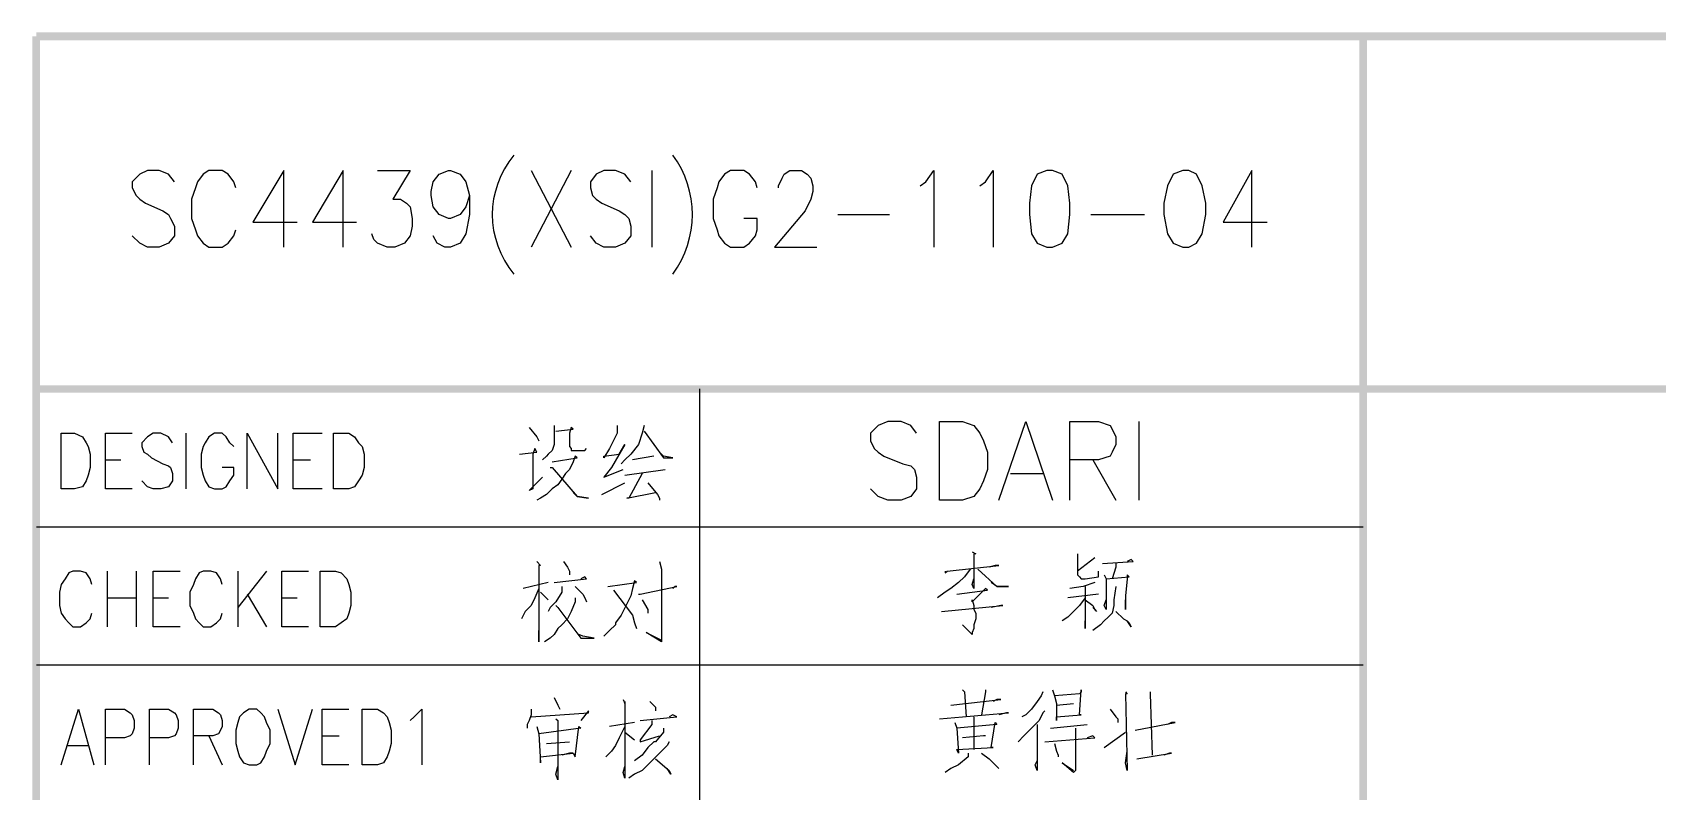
# Model space of a CAD drawing. Header units: millimetres. Extents: x 0.6 to 49, y 0.3 to 23.1.
# Drawn here: x 41.736 to 44.561, y 2.027 to 3.347 of the extents above; entities that cross this region are included whole.
import ezdxf

# ---------------------------------------------------------------- set-up
doc = ezdxf.new("R2010")
doc.units = ezdxf.units.MM
doc.layers.add('PDF_Geometry', color=7, linetype='Continuous')
doc.layers.add('PDF_Solid Fills', color=7, linetype='Continuous')

msp = doc.modelspace()

# ---------------------------------------------------------------- linework, layer by layer
at = {"layer": 'PDF_Geometry', "lineweight": 25}
for points in [[(41.9828, 3.0867), (41.9728, 3.1), (41.9561, 3.1067), (41.9361, 3.1067), (41.9228, 3.1), (41.9094, 3.0867), (41.9094, 3.0767), (41.9161, 3.0633), (41.9228, 3.0567), (41.9328, 3.05), (41.9628, 3.0367), (41.9728, 3.03), (41.9761, 3.0233), (41.9828, 3.01), (41.9828, 2.9933), (41.9728, 2.98), (41.9561, 2.9733), (41.9361, 2.9733), (41.9228, 2.98), (41.9094, 2.9933)], [(42.0894, 3.0767), (42.0861, 3.0867), (42.0761, 3.1), (42.0661, 3.1067), (42.0428, 3.1067), (42.0328, 3.1), (42.0228, 3.0867), (42.0194, 3.0767), (42.0128, 3.0567), (42.0128, 3.0233), (42.0194, 3.0033), (42.0228, 2.9933), (42.0328, 2.98), (42.0428, 2.9733), (42.0661, 2.9733), (42.0761, 2.98), (42.0861, 2.9933), (42.0894, 3.0033)], [(42.1728, 2.9733), (42.1728, 3.1067), (42.1194, 3.0167), (42.1961, 3.0167)], [(42.2761, 2.9733), (42.2761, 3.1067), (42.2228, 3.0167), (42.2994, 3.0167)], [(42.3361, 3.1067), (42.3928, 3.1067), (42.3628, 3.0567), (42.3761, 3.0567), (42.3861, 3.05), (42.3928, 3.0433), (42.3961, 3.0233), (42.3961, 3.01), (42.3928, 2.9933), (42.3828, 2.98), (42.3661, 2.9733), (42.3528, 2.9733), (42.3361, 2.98), (42.3294, 2.9867), (42.3261, 2.9967)], [(42.4961, 3.0633), (42.4894, 3.0433), (42.4794, 3.03), (42.4628, 3.0233), (42.4594, 3.0233), (42.4428, 3.03), (42.4328, 3.0433), (42.4294, 3.0633), (42.4294, 3.07), (42.4328, 3.0867), (42.4428, 3.1), (42.4594, 3.1067), (42.4628, 3.1067), (42.4794, 3.1), (42.4894, 3.0867), (42.4961, 3.0633), (42.4961, 3.03), (42.4894, 2.9967), (42.4794, 2.98), (42.4628, 2.9733), (42.4528, 2.9733), (42.4394, 2.98), (42.4328, 2.9933)], [(42.6028, 3.1067), (42.6728, 2.9733)], [(42.6728, 3.1067), (42.6028, 2.9733)], [(42.7761, 3.0867), (42.7661, 3.1), (42.7494, 3.1067), (42.7294, 3.1067), (42.7161, 3.1), (42.7061, 3.0867), (42.7061, 3.0767), (42.7094, 3.0633), (42.7161, 3.0567), (42.7261, 3.05), (42.7561, 3.0367), (42.7661, 3.03), (42.7728, 3.0233), (42.7761, 3.01), (42.7761, 2.9933), (42.7661, 2.98), (42.7494, 2.9733), (42.7294, 2.9733), (42.7161, 2.98), (42.7061, 2.9933)], [(42.8128, 3.1067), (42.8128, 2.9733)], [(42.9961, 3.0767), (42.9928, 3.0867), (42.9828, 3.1), (42.9728, 3.1067), (42.9494, 3.1067), (42.9394, 3.1), (42.9294, 3.0867), (42.9261, 3.0767), (42.9194, 3.0567), (42.9194, 3.0233), (42.9261, 3.0033), (42.9294, 2.9933), (42.9394, 2.98), (42.9494, 2.9733), (42.9728, 2.9733), (42.9828, 2.98), (42.9928, 2.9933), (42.9961, 3.0033), (42.9961, 3.0233), (42.9728, 3.0233)], [(43.0328, 3.0767), (43.0328, 3.08), (43.0394, 3.0933), (43.0428, 3.1), (43.0528, 3.1067), (43.0728, 3.1067), (43.0828, 3.1), (43.0894, 3.0933), (43.0928, 3.08), (43.0928, 3.07), (43.0894, 3.0567), (43.0794, 3.0367), (43.0261, 2.9733), (43.0994, 2.9733)], [(43.2794, 3.08), (43.2894, 3.0867), (43.3028, 3.1067), (43.3028, 2.9733)], [(43.3828, 3.08), (43.3928, 3.0867), (43.4061, 3.1067), (43.4061, 2.9733)], [(43.8561, 2.9733), (43.8561, 3.1067), (43.8061, 3.0167), (43.8828, 3.0167)], [(43.1361, 3.03), (43.2261, 3.03)], [(43.5761, 3.03), (43.6694, 3.03)], [(42.8961, 1.2867), (42.8961, 2.7267)], [(42.5994, 2.66), (42.6128, 2.6433), (42.6161, 2.6367)], [(42.6428, 2.6633), (42.6428, 2.63), (42.6394, 2.62), (42.6328, 2.6133), (42.6294, 2.61), (42.6228, 2.6033)], [(42.6461, 2.6533), (42.6761, 2.6567), (42.6728, 2.66), (42.6694, 2.65), (42.6694, 2.6267), (42.6728, 2.6233), (42.6728, 2.62), (42.6794, 2.62), (42.6961, 2.62), (42.6994, 2.6233)], [(42.7528, 2.6633), (42.7528, 2.65), (42.7394, 2.6233), (42.7294, 2.6067), (42.7294, 2.61), (42.7561, 2.6133), (42.7661, 2.63), (42.7428, 2.59), (42.7294, 2.5733), (42.7628, 2.5867)], [(42.7994, 2.6633), (42.7961, 2.65), (42.7894, 2.63), (42.7761, 2.6133), (42.7661, 2.6033), (42.7594, 2.5967)], [(43.2728, 2.65), (43.2628, 2.6633), (43.2461, 2.67), (43.2228, 2.67), (43.2061, 2.6633), (43.1928, 2.65), (43.1928, 2.6367), (43.1994, 2.6233), (43.2061, 2.6167), (43.2161, 2.61), (43.2494, 2.5967), (43.2628, 2.5933), (43.2694, 2.5867), (43.2728, 2.5733), (43.2728, 2.5533), (43.2628, 2.54), (43.2461, 2.5333), (43.2228, 2.5333), (43.2061, 2.54), (43.1928, 2.5533)], [(43.4161, 2.5333), (43.4628, 2.67), (43.5094, 2.5333)], [(43.5394, 2.5333), (43.5394, 2.67), (43.5894, 2.67), (43.6094, 2.6633), (43.6128, 2.6567), (43.6194, 2.6433), (43.6194, 2.63), (43.6128, 2.6167), (43.6094, 2.61), (43.5894, 2.6033), (43.5394, 2.6033)], [(43.6594, 2.67), (43.6594, 2.5333)], [(41.9094, 2.5533), (41.8628, 2.5533), (41.8628, 2.65), (41.9094, 2.65)], [(41.9794, 2.6333), (41.9728, 2.6433), (41.9594, 2.65), (41.9461, 2.65), (41.9361, 2.6433), (41.9261, 2.6333), (41.9261, 2.6267), (41.9294, 2.6167), (41.9361, 2.6133), (41.9428, 2.6067), (41.9628, 2.5967), (41.9728, 2.5933), (41.9761, 2.59), (41.9794, 2.58), (41.9794, 2.5667), (41.9728, 2.5567), (41.9594, 2.5533), (41.9461, 2.5533), (41.9361, 2.5567), (41.9261, 2.5667)], [(42.0028, 2.65), (42.0028, 2.5533)], [(42.0861, 2.6267), (42.0794, 2.6333), (42.0728, 2.6433), (42.0661, 2.65), (42.0528, 2.65), (42.0428, 2.6433), (42.0361, 2.6333), (42.0328, 2.6267), (42.0294, 2.6133), (42.0294, 2.59), (42.0328, 2.5767), (42.0361, 2.5667), (42.0428, 2.5567), (42.0528, 2.5533), (42.0661, 2.5533), (42.0728, 2.5567), (42.0794, 2.5667), (42.0861, 2.5767), (42.0861, 2.59), (42.0661, 2.59)], [(42.1094, 2.5533), (42.1094, 2.65), (42.1628, 2.5533), (42.1628, 2.65)], [(42.2394, 2.5533), (42.1894, 2.5533), (42.1894, 2.65), (42.2394, 2.65)], [(42.7994, 2.6533), (42.8328, 2.6067), (42.8494, 2.6067), (42.8328, 2.61), (42.8261, 2.6167)], [(41.8628, 2.6033), (41.8894, 2.6033)], [(42.1894, 2.6033), (42.2194, 2.6033)], [(42.5828, 2.6133), (42.6128, 2.6167), (42.6094, 2.6233), (42.6061, 2.6133), (42.6061, 2.5533), (42.5994, 2.55), (42.6228, 2.5733)], [(42.6394, 2.6), (42.6828, 2.6067), (42.6794, 2.61), (42.6761, 2.6), (42.6694, 2.5867), (42.6628, 2.58), (42.6561, 2.57), (42.6494, 2.56), (42.6394, 2.5533), (42.6294, 2.5433), (42.6194, 2.5367), (42.6128, 2.5333)], [(42.8161, 2.61), (42.7794, 2.6033)], [(43.5794, 2.6033), (43.6194, 2.5333)], [(42.6361, 2.59), (42.6394, 2.59), (42.6828, 2.54), (42.7028, 2.5367), (42.6828, 2.54), (42.6761, 2.5467)], [(42.7661, 2.5767), (42.8361, 2.5867)], [(42.7961, 2.58), (42.7728, 2.5367), (42.7694, 2.5367), (42.8194, 2.5467)], [(43.4361, 2.58), (43.4928, 2.58)], [(42.7261, 2.5433), (42.7661, 2.5633)], [(42.8061, 2.5633), (42.8228, 2.5433), (42.8261, 2.5367), (42.8261, 2.5333)], [(41.7428, 2.4867), (44.0494, 2.4867)], [(43.3694, 2.4433), (43.3761, 2.44), (43.3728, 2.44), (43.3728, 2.38), (43.3694, 2.3867), (43.3728, 2.3967)], [(43.5528, 2.44), (43.5528, 2.4033), (43.5561, 2.4), (43.5594, 2.3967), (43.5661, 2.3967), (43.5894, 2.4), (43.5894, 2.41)], [(43.5828, 2.4333), (43.5528, 2.41)], [(43.5961, 2.4233), (43.6494, 2.4267), (43.6461, 2.43), (43.6394, 2.4267)], [(41.8394, 2.3867), (41.8361, 2.3967), (41.8294, 2.4067), (41.8194, 2.41), (41.8061, 2.41), (41.7994, 2.4067), (41.7928, 2.3967), (41.7861, 2.3867), (41.7828, 2.3733), (41.7828, 2.35), (41.7861, 2.3367), (41.7928, 2.3267), (41.7994, 2.32), (41.8061, 2.3133), (41.8194, 2.3133), (41.8294, 2.32), (41.8361, 2.3267), (41.8394, 2.3367)], [(41.8661, 2.41), (41.8661, 2.3133)], [(41.9161, 2.41), (41.9161, 2.3133)], [(41.9928, 2.3133), (41.9461, 2.3133), (41.9461, 2.41), (41.9928, 2.41)], [(42.0661, 2.3867), (42.0628, 2.3967), (42.0561, 2.4067), (42.0461, 2.41), (42.0328, 2.41), (42.0261, 2.4067), (42.0194, 2.3967), (42.0161, 2.3867), (42.0094, 2.3733), (42.0094, 2.35), (42.0161, 2.3367), (42.0194, 2.3267), (42.0261, 2.32), (42.0328, 2.3133), (42.0461, 2.3133), (42.0561, 2.32), (42.0628, 2.3267), (42.0661, 2.3367)], [(42.0928, 2.41), (42.0928, 2.3133)], [(42.1428, 2.41), (42.0928, 2.3467)], [(42.2161, 2.3133), (42.1694, 2.3133), (42.1694, 2.41), (42.2161, 2.41)], [(42.6128, 2.4267), (42.6194, 2.42), (42.6161, 2.42), (42.6161, 2.2867), (42.6161, 2.3067)], [(42.6594, 2.4267), (42.6661, 2.4167), (42.6694, 2.41), (42.6694, 2.4033)], [(42.8261, 2.4267), (42.8294, 2.4133), (42.8294, 2.2867), (42.8028, 2.3033), (42.8294, 2.29)], [(43.3661, 2.4133), (43.3561, 2.4), (43.3461, 2.39), (43.3328, 2.38), (43.3228, 2.3733), (43.3094, 2.3633)], [(43.3228, 2.41), (43.3228, 2.4067), (43.3261, 2.41), (43.4161, 2.42), (43.4094, 2.42), (43.3994, 2.4167)], [(43.3794, 2.4133), (43.4128, 2.3833), (43.4328, 2.3833), (43.4128, 2.3833), (43.4028, 2.39)], [(43.5994, 2.4033), (43.6028, 2.3967), (43.6028, 2.3433), (43.5994, 2.35), (43.6028, 2.36)], [(43.6028, 2.3967), (43.6428, 2.4), (43.6394, 2.4033), (43.6394, 2.3967), (43.6361, 2.3667), (43.6361, 2.3433), (43.6361, 2.3467), (43.6361, 2.36)], [(43.6194, 2.4233), (43.6194, 2.4167), (43.6128, 2.3967)], [(42.6161, 2.38), (42.6094, 2.3633), (42.6028, 2.35), (42.5928, 2.34), (42.5861, 2.3267)], [(42.6328, 2.39), (42.5894, 2.38)], [(42.6194, 2.3733), (42.6328, 2.36)], [(42.6561, 2.3833), (42.6561, 2.3733), (42.6461, 2.3567), (42.6361, 2.3467), (42.6328, 2.34)], [(42.6428, 2.39), (42.6994, 2.3967), (42.6961, 2.4), (42.6894, 2.3967)], [(42.6794, 2.3833), (42.6928, 2.37), (42.6961, 2.3633), (42.6994, 2.3567)], [(42.7361, 2.3833), (42.7861, 2.39), (42.7828, 2.3933), (42.7794, 2.38), (42.7761, 2.3667), (42.7694, 2.3533), (42.7594, 2.3333), (42.7494, 2.32), (42.7494, 2.3167), (42.7394, 2.3067), (42.7294, 2.2967)], [(42.7461, 2.3767), (42.7794, 2.3333), (42.7828, 2.32), (42.7861, 2.31)], [(42.7894, 2.37), (42.7928, 2.37), (42.8561, 2.3833), (42.8528, 2.3833), (42.8494, 2.38)], [(43.3428, 2.37), (43.3961, 2.3767), (43.3928, 2.38), (43.3694, 2.3567), (43.3694, 2.36), (43.3728, 2.35), (43.3728, 2.3433), (43.3761, 2.3367), (43.3761, 2.3267), (43.3728, 2.3167), (43.3728, 2.31), (43.3694, 2.3033), (43.3694, 2.3), (43.3528, 2.3167), (43.3694, 2.3)], [(43.5828, 2.39), (43.5628, 2.3833), (43.5394, 2.38)], [(43.5661, 2.3833), (43.5661, 2.31), (43.5661, 2.3167), (43.5661, 2.3233)], [(43.6194, 2.3833), (43.6161, 2.36), (43.6161, 2.35), (43.6128, 2.3367), (43.6061, 2.33), (43.5994, 2.3233), (43.5928, 2.3167), (43.5794, 2.3067)], [(41.8661, 2.3633), (41.9161, 2.3633)], [(41.9461, 2.3633), (41.9728, 2.3633)], [(42.1094, 2.37), (42.1428, 2.3133)], [(42.1694, 2.3633), (42.1961, 2.3633)], [(42.6794, 2.3633), (42.6794, 2.3567), (42.6728, 2.34), (42.6661, 2.3267), (42.6561, 2.3167), (42.6494, 2.31), (42.6428, 2.3), (42.6361, 2.2933), (42.6261, 2.2867)], [(42.6461, 2.35), (42.6494, 2.3467), (42.6894, 2.2933), (42.7128, 2.2933), (42.6928, 2.2967), (42.6861, 2.3)], [(42.7961, 2.36), (42.8061, 2.3433), (42.8061, 2.3367)], [(43.3161, 2.34), (43.4228, 2.35), (43.4194, 2.35), (43.4028, 2.3467)], [(43.5661, 2.3633), (43.5561, 2.35), (43.5428, 2.3367), (43.5361, 2.33), (43.5261, 2.3233)], [(43.5894, 2.37), (43.5361, 2.3633)], [(43.5661, 2.36), (43.5794, 2.35), (43.5828, 2.3433), (43.5861, 2.34), (43.5794, 2.3467)], [(43.6194, 2.34), (43.6328, 2.3267), (43.6394, 2.3233), (43.6428, 2.32), (43.6461, 2.3133), (43.6394, 2.3233)], [(41.7428, 2.2467), (44.0494, 2.2467)], [(42.6428, 2.19), (42.6494, 2.1767), (42.6528, 2.17)], [(42.7628, 2.1867), (42.7661, 2.18), (42.7661, 2.1833), (42.7661, 2.05), (42.7628, 2.06), (42.7661, 2.07)], [(42.8094, 2.1833), (42.8194, 2.1733), (42.8194, 2.1667)], [(43.3328, 2.1767), (43.4194, 2.1867), (43.4128, 2.1867), (43.4061, 2.1833)], [(43.3528, 2.2033), (43.3561, 2.2), (43.3594, 2.1567)], [(43.3928, 2.2033), (43.3928, 2.2), (43.3861, 2.16)], [(43.4928, 2.2), (43.4894, 2.1933), (43.4828, 2.1833), (43.4728, 2.17), (43.4628, 2.16), (43.4561, 2.1567)], [(43.5094, 2.2033), (43.5128, 2.1933), (43.5161, 2.18), (43.5161, 2.15), (43.5161, 2.1567), (43.5594, 2.16), (43.5561, 2.16), (43.5594, 2.2033), (43.5594, 2.2), (43.5561, 2.1967), (43.5128, 2.1933)], [(43.5161, 2.1767), (43.5461, 2.18)], [(43.6361, 2.2), (43.6394, 2.1967), (43.6361, 2.1967), (43.6394, 2.0633), (43.6361, 2.0767), (43.6394, 2.0967)], [(43.6794, 2.2), (43.6794, 2.1967), (43.6828, 2.09)], [(41.7861, 2.0733), (41.8161, 2.17), (41.8428, 2.0733)], [(41.8628, 2.0733), (41.8628, 2.17), (41.8961, 2.17), (41.9061, 2.1633), (41.9094, 2.16), (41.9128, 2.15), (41.9128, 2.1367), (41.9094, 2.1267), (41.9061, 2.1233), (41.8961, 2.12), (41.8628, 2.12)], [(41.9394, 2.0733), (41.9394, 2.17), (41.9728, 2.17), (41.9828, 2.1633), (41.9861, 2.16), (41.9894, 2.15), (41.9894, 2.1367), (41.9861, 2.1267), (41.9828, 2.1233), (41.9728, 2.12), (41.9394, 2.12)], [(42.0161, 2.0733), (42.0161, 2.17), (42.0494, 2.17), (42.0594, 2.1633), (42.0628, 2.16), (42.0661, 2.15), (42.0661, 2.14), (42.0628, 2.1333), (42.0594, 2.1267), (42.0494, 2.1233), (42.0161, 2.1233)], [(42.1628, 2.17), (42.1928, 2.0733), (42.2228, 2.17)], [(42.2861, 2.0733), (42.2394, 2.0733), (42.2394, 2.17), (42.2861, 2.17)], [(42.3928, 2.15), (42.3994, 2.1567), (42.4128, 2.17), (42.4128, 2.0733)], [(42.6028, 2.17), (42.6028, 2.16), (42.5994, 2.15), (42.5961, 2.1433), (42.5961, 2.1367)], [(42.6028, 2.1567), (42.7028, 2.1633), (42.7028, 2.1667), (42.6894, 2.15)], [(42.6461, 2.1533), (42.6494, 2.15), (42.6494, 2.0467), (42.6461, 2.0567), (42.6494, 2.07)], [(42.7928, 2.15), (42.8561, 2.1567), (42.8494, 2.16), (42.8428, 2.1567)], [(42.8128, 2.15), (42.8128, 2.1433), (42.7928, 2.1167), (42.7928, 2.1133), (42.8261, 2.1233)], [(43.3128, 2.1533), (43.4328, 2.1633), (43.4294, 2.1633), (43.4161, 2.16)], [(43.3728, 2.1567), (43.3728, 2.1)], [(43.4961, 2.1667), (43.4928, 2.1633), (43.4861, 2.15), (43.4694, 2.1333), (43.4594, 2.1233), (43.4494, 2.1133)], [(43.6094, 2.17), (43.6194, 2.1567), (43.6228, 2.1533), (43.6228, 2.1467)], [(42.0428, 2.1233), (42.0661, 2.0733)], [(42.2394, 2.1233), (42.2694, 2.1233)], [(42.6128, 2.14), (42.6161, 2.1267), (42.6194, 2.0767), (42.6194, 2.0867), (42.6761, 2.0933), (42.6694, 2.0933), (42.6561, 2.09)], [(42.6761, 2.0933), (42.6794, 2.0867), (42.6861, 2.14), (42.6894, 2.1367), (42.6161, 2.1267)], [(42.7661, 2.14), (42.7561, 2.12), (42.7494, 2.1067), (42.7428, 2.0967), (42.7328, 2.0867)], [(42.7828, 2.1467), (42.7394, 2.14)], [(42.7661, 2.13), (42.7828, 2.1167)], [(42.8328, 2.1367), (42.8328, 2.13), (42.8194, 2.1133), (42.8161, 2.1133), (42.8061, 2.1033), (42.7961, 2.09), (42.7828, 2.08)], [(43.3394, 2.1467), (43.3428, 2.1367), (43.3461, 2.0933), (43.3428, 2.1), (43.4061, 2.1033), (43.4028, 2.1033), (43.4094, 2.1467), (43.4128, 2.1433), (43.3428, 2.1367)], [(43.3928, 2.1233), (43.3894, 2.1233), (43.3528, 2.12)], [(43.4828, 2.1433), (43.4828, 2.0633), (43.4794, 2.0733), (43.4828, 2.08)], [(43.4961, 2.1133), (43.5828, 2.12), (43.5794, 2.1233), (43.5694, 2.12)], [(43.5061, 2.1367), (43.5694, 2.1433)], [(43.5494, 2.1367), (43.5494, 2.0633), (43.5461, 2.06), (43.5261, 2.0767), (43.5461, 2.0633)], [(43.5994, 2.1033), (43.6361, 2.13)], [(43.6528, 2.1333), (43.7228, 2.1467), (43.7161, 2.1467), (43.7094, 2.1433)], [(41.7961, 2.1067), (41.8328, 2.1067)], [(42.6294, 2.11), (42.6694, 2.1133)], [(42.8428, 2.1133), (42.8394, 2.1067), (42.8228, 2.09), (42.8094, 2.0767), (42.7961, 2.0633), (42.7828, 2.0567), (42.7728, 2.05)], [(43.3628, 2.0933), (43.3628, 2.0867), (43.3461, 2.0733), (43.3328, 2.0667), (43.3228, 2.06)], [(43.3861, 2.0933), (43.3994, 2.0833), (43.4094, 2.0733), (43.4161, 2.0667)], [(43.5128, 2.11), (43.5161, 2.0967), (43.5194, 2.09), (43.5194, 2.0867)], [(43.6561, 2.0833), (43.7161, 2.0933), (43.7128, 2.0933), (43.7028, 2.09)], [(42.8194, 2.0833), (42.8428, 2.0633), (42.8461, 2.0567), (42.8394, 2.0667)]]:
    msp.add_lwpolyline(points, dxfattribs=at)
for points in [[(43.4994, 3.1067), (43.4828, 3.1), (43.4728, 3.08), (43.4694, 3.05), (43.4694, 3.03), (43.4728, 2.9967), (43.4828, 2.98), (43.4994, 2.9733), (43.5094, 2.9733), (43.5261, 2.98), (43.5361, 2.9967), (43.5394, 3.03), (43.5394, 3.05), (43.5361, 3.08), (43.5261, 3.1), (43.5094, 3.1067)], [(43.7361, 3.1067), (43.7194, 3.1), (43.7094, 3.08), (43.7028, 3.05), (43.7028, 3.03), (43.7094, 2.9967), (43.7194, 2.98), (43.7361, 2.9733), (43.7461, 2.9733), (43.7594, 2.98), (43.7694, 2.9967), (43.7761, 3.03), (43.7761, 3.05), (43.7694, 3.08), (43.7594, 3.1), (43.7461, 3.1067)], [(43.3128, 2.5333), (43.3128, 2.67), (43.3528, 2.67), (43.3728, 2.6633), (43.3828, 2.65), (43.3894, 2.6367), (43.3961, 2.6167), (43.3961, 2.5867), (43.3894, 2.5667), (43.3828, 2.5533), (43.3728, 2.54), (43.3528, 2.5333)], [(41.7861, 2.5533), (41.7861, 2.65), (41.8094, 2.65), (41.8228, 2.6433), (41.8294, 2.6333), (41.8328, 2.6267), (41.8361, 2.6133), (41.8361, 2.59), (41.8328, 2.5767), (41.8294, 2.5667), (41.8228, 2.5567), (41.8094, 2.5533)], [(42.2594, 2.5533), (42.2594, 2.65), (42.2861, 2.65), (42.2961, 2.6433), (42.3028, 2.6333), (42.3094, 2.6267), (42.3128, 2.6133), (42.3128, 2.59), (42.3094, 2.5767), (42.3028, 2.5667), (42.2961, 2.5567), (42.2861, 2.5533)], [(42.2361, 2.3133), (42.2361, 2.41), (42.2628, 2.41), (42.2728, 2.4067), (42.2828, 2.3967), (42.2861, 2.3867), (42.2894, 2.3733), (42.2894, 2.35), (42.2861, 2.3367), (42.2828, 2.3267), (42.2728, 2.32), (42.2628, 2.3133)], [(42.1128, 2.17), (42.1028, 2.1633), (42.0961, 2.1567), (42.0928, 2.1467), (42.0894, 2.1333), (42.0894, 2.11), (42.0928, 2.0967), (42.0961, 2.0867), (42.1028, 2.0767), (42.1128, 2.0733), (42.1261, 2.0733), (42.1328, 2.0767), (42.1394, 2.0867), (42.1428, 2.0967), (42.1494, 2.11), (42.1494, 2.1333), (42.1428, 2.1467), (42.1394, 2.1567), (42.1328, 2.1633), (42.1261, 2.17)], [(42.3094, 2.0733), (42.3094, 2.17), (42.3361, 2.17), (42.3461, 2.1633), (42.3528, 2.1567), (42.3561, 2.1467), (42.3594, 2.1333), (42.3594, 2.11), (42.3561, 2.0967), (42.3528, 2.0867), (42.3461, 2.0767), (42.3361, 2.0733)]]:
    msp.add_lwpolyline(points, close=True, dxfattribs=at)
for centre, radius, start, end in [((42.6976, 3.03), 0.1621, 140.3865, 219.6135), ((42.7086, 3.03), 0.1747, 323.7315, 36.2685)]:
    msp.add_arc(centre, radius, start, end, dxfattribs=at)
at = {"layer": 'PDF_Solid Fills', "lineweight": 25, "transparency": 33554559}
for points in [[(41.7494, 3.34), (41.7361, 3.34), (41.7494, 0.67)], [(41.7361, 3.34), (41.7494, 0.67), (41.7361, 0.67)], [(41.7428, 3.3467), (41.7428, 3.3333), (48.6594, 3.3467)], [(41.7428, 3.3333), (48.6594, 3.3467), (48.6594, 3.3333)], [(44.0561, 3.34), (44.0428, 3.34), (44.0561, 1.2867)], [(44.0428, 3.34), (44.0561, 1.2867), (44.0428, 1.2867)], [(41.7428, 2.7333), (41.7428, 2.72), (48.6594, 2.7333)], [(41.7428, 2.72), (48.6594, 2.7333), (48.6594, 2.72)]]:
    msp.add_solid(points, dxfattribs=at)

doc.saveas('drawing.dxf')
